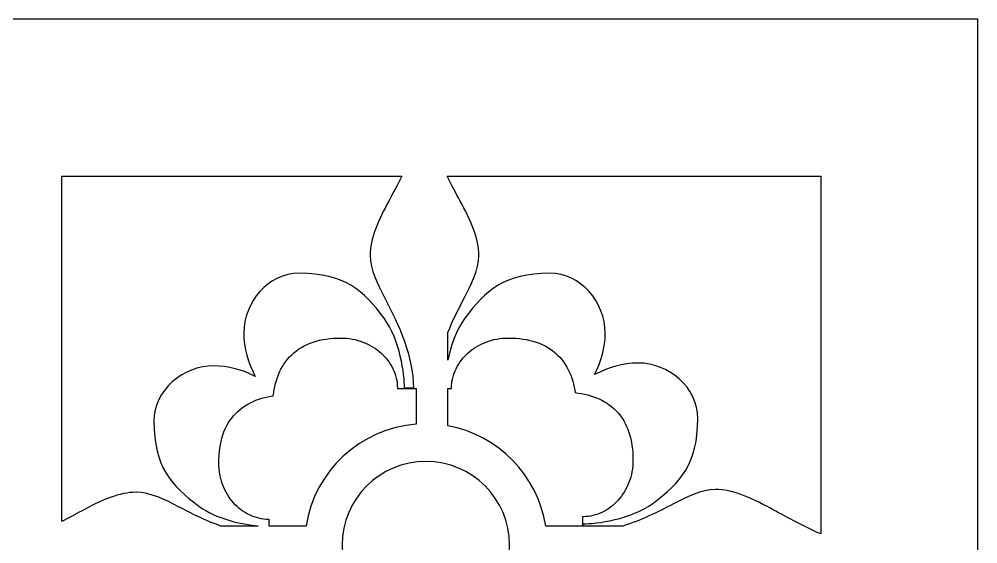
# Model space of a CAD drawing. Header units: centimetres. Extents: x 20.9 to 27, y -2.7 to 9.
# Drawn here: x 25.586 to 27, y 8.227 to 9.001 of the extents above; entities that cross this region are included whole.
import ezdxf

# ---------------------------------------------------------------- set-up
doc = ezdxf.new("R2010")
doc.units = ezdxf.units.CM
doc.header["$MEASUREMENT"] = 0
doc.layers.add('layer 1', color=7, linetype='Continuous')

msp = doc.modelspace()

# ---------------------------------------------------------------- linework, layer by layer
at = {"layer": 'layer 1', "color": 250}
for points, knots in [([(20.93631, -2.70131), (20.93631, -2.70131), (20.93631, 9.00077), (20.93631, 9.00077), (20.93631, 9.00077), (20.93631, 9.00077), (26.99977, 9.00077), (26.99977, 9.00077), (26.99977, 9.00077), (26.99977, 9.00077), (26.99977, -2.70131), (26.99977, -2.70131), (26.99977, -2.70131), (26.99977, -2.70131), (20.93631, -2.70131), (20.93631, -2.70131)], [0, 0, 0, 0, 0.2, 0.2, 0.2, 0.2, 0.4, 0.4, 0.4, 0.4, 0.6, 0.6, 0.6, 0.6, 1, 1, 1, 1]), ([(25.64847, 8.76905), (25.64847, 8.76905), (25.64847, 8.25992), (25.64847, 8.25992), (25.64847, 8.25992), (25.659, 8.26538), (25.66884, 8.27063), (25.67742, 8.27529), (25.67742, 8.27529), (25.70685, 8.29166), (25.73384, 8.3031), (25.75838, 8.3031), (25.75838, 8.3031), (25.77882, 8.3031), (25.80172, 8.29166), (25.82054, 8.28183), (25.82054, 8.28183), (25.83998, 8.27151), (25.86097, 8.26119), (25.88276, 8.2533), (25.88276, 8.2533), (25.88276, 8.2533), (25.93825, 8.2533), (25.93825, 8.2533), (25.93825, 8.2533), (25.91397, 8.25578), (25.87616, 8.26378), (25.85079, 8.28266), (25.85079, 8.28266), (25.8099, 8.31291), (25.78455, 8.34071), (25.78455, 8.40778), (25.78455, 8.40778), (25.78455, 8.45358), (25.82706, 8.48956), (25.87288, 8.48956), (25.87288, 8.48956), (25.8936, 8.48956), (25.915, 8.48353), (25.93395, 8.47397), (25.93395, 8.47397), (25.92359, 8.49358), (25.91697, 8.51603), (25.91697, 8.53774), (25.91697, 8.53774), (25.91697, 8.58355), (25.95294, 8.62606), (25.99874, 8.62606), (25.99874, 8.62606), (26.06582, 8.62606), (26.09361, 8.60072), (26.12387, 8.55982), (26.12387, 8.55982), (26.14759, 8.52794), (26.15413, 8.47641), (26.15413, 8.45678), (26.15413, 8.45678), (26.15413, 8.45678), (26.16722, 8.45678), (26.16722, 8.45678), (26.16722, 8.45678), (26.16722, 8.5034), (26.14595, 8.55001), (26.12469, 8.59008), (26.12469, 8.59008), (26.11487, 8.60889), (26.10343, 8.63179), (26.10343, 8.65224), (26.10343, 8.65224), (26.10343, 8.67678), (26.11487, 8.70376), (26.13124, 8.73319), (26.13124, 8.73319), (26.1369, 8.74363), (26.14343, 8.75591), (26.15016, 8.76905), (26.15016, 8.76905), (26.15016, 8.76905), (25.64847, 8.76905), (25.64847, 8.76905)], [0, 0, 0, 0, 0.047619, 0.047619, 0.047619, 0.047619, 0.0952381, 0.0952381, 0.0952381, 0.0952381, 0.1428571, 0.1428571, 0.1428571, 0.1428571, 0.1904762, 0.1904762, 0.1904762, 0.1904762, 0.2380952, 0.2380952, 0.2380952, 0.2380952, 0.2857143, 0.2857143, 0.2857143, 0.2857143, 0.3333333, 0.3333333, 0.3333333, 0.3333333, 0.3809524, 0.3809524, 0.3809524, 0.3809524, 0.4285714, 0.4285714, 0.4285714, 0.4285714, 0.4761905, 0.4761905, 0.4761905, 0.4761905, 0.5238095, 0.5238095, 0.5238095, 0.5238095, 0.5714286, 0.5714286, 0.5714286, 0.5714286, 0.6190476, 0.6190476, 0.6190476, 0.6190476, 0.6666667, 0.6666667, 0.6666667, 0.6666667, 0.7142857, 0.7142857, 0.7142857, 0.7142857, 0.7619048, 0.7619048, 0.7619048, 0.7619048, 0.8095238, 0.8095238, 0.8095238, 0.8095238, 0.8571429, 0.8571429, 0.8571429, 0.8571429, 0.9047619, 0.9047619, 0.9047619, 0.9047619, 1, 1, 1, 1]), ([(26.21698, 8.76905), (26.22371, 8.75591), (26.23025, 8.74363), (26.23591, 8.73319), (26.23591, 8.73319), (26.25228, 8.70376), (26.26372, 8.67678), (26.26372, 8.65224), (26.26372, 8.65224), (26.26372, 8.63179), (26.25228, 8.60889), (26.24245, 8.59008), (26.24245, 8.59008), (26.23382, 8.57381), (26.22518, 8.55647), (26.21798, 8.53848), (26.21798, 8.53848), (26.21798, 8.53848), (26.21798, 8.49804), (26.21798, 8.49804), (26.21798, 8.49804), (26.2224, 8.51887), (26.23025, 8.54231), (26.24328, 8.55982), (26.24328, 8.55982), (26.27353, 8.60072), (26.30133, 8.62606), (26.3684, 8.62606), (26.3684, 8.62606), (26.4142, 8.62606), (26.45018, 8.58355), (26.45018, 8.53774), (26.45018, 8.53774), (26.45018, 8.51702), (26.44415, 8.49562), (26.43459, 8.47666), (26.43459, 8.47666), (26.4542, 8.48702), (26.47665, 8.49365), (26.49836, 8.49365), (26.49836, 8.49365), (26.54417, 8.49365), (26.58668, 8.45767), (26.58668, 8.41187), (26.58668, 8.41187), (26.58668, 8.3448), (26.56134, 8.317), (26.52044, 8.28675), (26.52044, 8.28675), (26.48856, 8.26303), (26.43703, 8.25648), (26.4174, 8.25648), (26.4174, 8.25648), (26.4174, 8.25648), (26.4174, 8.2533), (26.4174, 8.2533), (26.4174, 8.2533), (26.4174, 8.2533), (26.47638, 8.2533), (26.47638, 8.2533), (26.47638, 8.2533), (26.50248, 8.26149), (26.52767, 8.27371), (26.5507, 8.28593), (26.5507, 8.28593), (26.56951, 8.29575), (26.59241, 8.30719), (26.61286, 8.30719), (26.61286, 8.30719), (26.6374, 8.30719), (26.66438, 8.29575), (26.69381, 8.27938), (26.69381, 8.27938), (26.71402, 8.26841), (26.74117, 8.25417), (26.76804, 8.24157), (26.76804, 8.24157), (26.76804, 8.24157), (26.76804, 8.76905), (26.76804, 8.76905), (26.76804, 8.76905), (26.76804, 8.76905), (26.21698, 8.76905), (26.21698, 8.76905)], [0, 0, 0, 0, 0.0454545, 0.0454545, 0.0454545, 0.0454545, 0.0909091, 0.0909091, 0.0909091, 0.0909091, 0.1363636, 0.1363636, 0.1363636, 0.1363636, 0.1818182, 0.1818182, 0.1818182, 0.1818182, 0.2272727, 0.2272727, 0.2272727, 0.2272727, 0.2727273, 0.2727273, 0.2727273, 0.2727273, 0.3181818, 0.3181818, 0.3181818, 0.3181818, 0.3636364, 0.3636364, 0.3636364, 0.3636364, 0.4090909, 0.4090909, 0.4090909, 0.4090909, 0.4545455, 0.4545455, 0.4545455, 0.4545455, 0.5, 0.5, 0.5, 0.5, 0.5454545, 0.5454545, 0.5454545, 0.5454545, 0.5909091, 0.5909091, 0.5909091, 0.5909091, 0.6363636, 0.6363636, 0.6363636, 0.6363636, 0.6818182, 0.6818182, 0.6818182, 0.6818182, 0.7272727, 0.7272727, 0.7272727, 0.7272727, 0.7727273, 0.7727273, 0.7727273, 0.7727273, 0.8181818, 0.8181818, 0.8181818, 0.8181818, 0.8636364, 0.8636364, 0.8636364, 0.8636364, 0.9090909, 0.9090909, 0.9090909, 0.9090909, 1, 1, 1, 1]), ([(25.95455, 8.2533), (25.95455, 8.2533), (26.0088, 8.2533), (26.0088, 8.2533), (26.0088, 8.2533), (26.02164, 8.3341), (26.08855, 8.39692), (26.17127, 8.40348), (26.17127, 8.40348), (26.17127, 8.40348), (26.17127, 8.45606), (26.17127, 8.45606), (26.17127, 8.45606), (26.17127, 8.45606), (26.14359, 8.45606), (26.14359, 8.45606), (26.14359, 8.45606), (26.14359, 8.45606), (26.14359, 8.45707), (26.14359, 8.45707), (26.14359, 8.45707), (26.14359, 8.45707), (26.14349, 8.46052), (26.14349, 8.46052), (26.14349, 8.46052), (26.14349, 8.46052), (26.14315, 8.46423), (26.14315, 8.46423), (26.14315, 8.46423), (26.14315, 8.46423), (26.1426, 8.46789), (26.1426, 8.46789), (26.1426, 8.46789), (26.1426, 8.46789), (26.14185, 8.47151), (26.14185, 8.47151), (26.14185, 8.47151), (26.14185, 8.47151), (26.14089, 8.47506), (26.14089, 8.47506), (26.14089, 8.47506), (26.14089, 8.47506), (26.13975, 8.47855), (26.13975, 8.47855), (26.13975, 8.47855), (26.13975, 8.47855), (26.13842, 8.48197), (26.13842, 8.48197), (26.13842, 8.48197), (26.13842, 8.48197), (26.13691, 8.48531), (26.13691, 8.48531), (26.13691, 8.48531), (26.13691, 8.48531), (26.13522, 8.48857), (26.13522, 8.48857), (26.13522, 8.48857), (26.13522, 8.48857), (26.13337, 8.49174), (26.13337, 8.49174), (26.13337, 8.49174), (26.13337, 8.49174), (26.13136, 8.49482), (26.13136, 8.49482), (26.13136, 8.49482), (26.13136, 8.49482), (26.1292, 8.49781), (26.1292, 8.49781), (26.1292, 8.49781), (26.1292, 8.49781), (26.12688, 8.50069), (26.12688, 8.50069), (26.12688, 8.50069), (26.12688, 8.50069), (26.12443, 8.50347), (26.12443, 8.50347), (26.12443, 8.50347), (26.12443, 8.50347), (26.12183, 8.50615), (26.12183, 8.50615), (26.12183, 8.50615), (26.12183, 8.50615), (26.11909, 8.50871), (26.11909, 8.50871), (26.11909, 8.50871), (26.11909, 8.50871), (26.11621, 8.51116), (26.11621, 8.51116), (26.11621, 8.51116), (26.11621, 8.51116), (26.11322, 8.51348), (26.11322, 8.51348), (26.11322, 8.51348), (26.11322, 8.51348), (26.1101, 8.51568), (26.1101, 8.51568), (26.1101, 8.51568), (26.1101, 8.51568), (26.10685, 8.51775), (26.10685, 8.51775), (26.10685, 8.51775), (26.10685, 8.51775), (26.10349, 8.51968), (26.10349, 8.51968), (26.10349, 8.51968), (26.10349, 8.51968), (26.10002, 8.52147), (26.10002, 8.52147), (26.10002, 8.52147), (26.10002, 8.52147), (26.09644, 8.52311), (26.09644, 8.52311), (26.09644, 8.52311), (26.09644, 8.52311), (26.09275, 8.52461), (26.09275, 8.52461), (26.09275, 8.52461), (26.09275, 8.52461), (26.08896, 8.52594), (26.08896, 8.52594), (26.08896, 8.52594), (26.08896, 8.52594), (26.08509, 8.52712), (26.08509, 8.52712), (26.08509, 8.52712), (26.08509, 8.52712), (26.08112, 8.52813), (26.08112, 8.52813), (26.08112, 8.52813), (26.08112, 8.52813), (26.07706, 8.52897), (26.07706, 8.52897), (26.07706, 8.52897), (26.07706, 8.52897), (26.07292, 8.52962), (26.07292, 8.52962), (26.07292, 8.52962), (26.07292, 8.52962), (26.06871, 8.5301), (26.06871, 8.5301), (26.06871, 8.5301), (26.06871, 8.5301), (26.06443, 8.53039), (26.06443, 8.53039), (26.06443, 8.53039), (26.06443, 8.53039), (26.06015, 8.53048), (26.06015, 8.53048), (26.06015, 8.53048), (26.06015, 8.53048), (26.05449, 8.53039), (26.05449, 8.53039), (26.05449, 8.53039), (26.05449, 8.53039), (26.04905, 8.53012), (26.04905, 8.53012), (26.04905, 8.53012), (26.04905, 8.53012), (26.04374, 8.52967), (26.04374, 8.52967), (26.04374, 8.52967), (26.04374, 8.52967), (26.03857, 8.52902), (26.03857, 8.52902), (26.03857, 8.52902), (26.03857, 8.52902), (26.03352, 8.52819), (26.03352, 8.52819), (26.03352, 8.52819), (26.03352, 8.52819), (26.02862, 8.52717), (26.02862, 8.52717), (26.02862, 8.52717), (26.02862, 8.52717), (26.02385, 8.52595), (26.02385, 8.52595), (26.02385, 8.52595), (26.02385, 8.52595), (26.01922, 8.52453), (26.01922, 8.52453), (26.01922, 8.52453), (26.01922, 8.52453), (26.01472, 8.52291), (26.01472, 8.52291), (26.01472, 8.52291), (26.01472, 8.52291), (26.01037, 8.52108), (26.01037, 8.52108), (26.01037, 8.52108), (26.01037, 8.52108), (26.00617, 8.51905), (26.00617, 8.51905), (26.00617, 8.51905), (26.00617, 8.51905), (26.00212, 8.51681), (26.00212, 8.51681), (26.00212, 8.51681), (26.00212, 8.51681), (25.99824, 8.51437), (25.99824, 8.51437), (25.99824, 8.51437), (25.99824, 8.51437), (25.99454, 8.51174), (25.99454, 8.51174), (25.99454, 8.51174), (25.99454, 8.51174), (25.99101, 8.50891), (25.99101, 8.50891), (25.99101, 8.50891), (25.99101, 8.50891), (25.98768, 8.5059), (25.98768, 8.5059), (25.98768, 8.5059), (25.98768, 8.5059), (25.98454, 8.50271), (25.98454, 8.50271), (25.98454, 8.50271), (25.98454, 8.50271), (25.98159, 8.49936), (25.98159, 8.49936), (25.98159, 8.49936), (25.98159, 8.49936), (25.97885, 8.49586), (25.97885, 8.49586), (25.97885, 8.49586), (25.97885, 8.49586), (25.97632, 8.49222), (25.97632, 8.49222), (25.97632, 8.49222), (25.97632, 8.49222), (25.97398, 8.48845), (25.97398, 8.48845), (25.97398, 8.48845), (25.97398, 8.48845), (25.97184, 8.48456), (25.97184, 8.48456), (25.97184, 8.48456), (25.97184, 8.48456), (25.9699, 8.48056), (25.9699, 8.48056), (25.9699, 8.48056), (25.9699, 8.48056), (25.96814, 8.47647), (25.96814, 8.47647), (25.96814, 8.47647), (25.96814, 8.47647), (25.96657, 8.47228), (25.96657, 8.47228), (25.96657, 8.47228), (25.96657, 8.47228), (25.96517, 8.468), (25.96517, 8.468), (25.96517, 8.468), (25.96517, 8.468), (25.96394, 8.46364), (25.96394, 8.46364), (25.96394, 8.46364), (25.96394, 8.46364), (25.96287, 8.45921), (25.96287, 8.45921), (25.96287, 8.45921), (25.96287, 8.45921), (25.96196, 8.45469), (25.96196, 8.45469), (25.96196, 8.45469), (25.96196, 8.45469), (25.9612, 8.4501), (25.9612, 8.4501), (25.9612, 8.4501), (25.9612, 8.4501), (25.96057, 8.44544), (25.96057, 8.44544), (25.96057, 8.44544), (25.96057, 8.44544), (25.96056, 8.44531), (25.96056, 8.44531), (25.96056, 8.44531), (25.96056, 8.44531), (25.95705, 8.44475), (25.95705, 8.44475), (25.95705, 8.44475), (25.95705, 8.44475), (25.95248, 8.44387), (25.95248, 8.44387), (25.95248, 8.44387), (25.95248, 8.44387), (25.94798, 8.44283), (25.94798, 8.44283), (25.94798, 8.44283), (25.94798, 8.44283), (25.94357, 8.44163), (25.94357, 8.44163), (25.94357, 8.44163), (25.94357, 8.44163), (25.93924, 8.44026), (25.93924, 8.44026), (25.93924, 8.44026), (25.93924, 8.44026), (25.935, 8.43871), (25.935, 8.43871), (25.935, 8.43871), (25.935, 8.43871), (25.93085, 8.43698), (25.93085, 8.43698), (25.93085, 8.43698), (25.93085, 8.43698), (25.9268, 8.43505), (25.9268, 8.43505), (25.9268, 8.43505), (25.9268, 8.43505), (25.92285, 8.43293), (25.92285, 8.43293), (25.92285, 8.43293), (25.92285, 8.43293), (25.91903, 8.43062), (25.91903, 8.43062), (25.91903, 8.43062), (25.91903, 8.43062), (25.91534, 8.42809), (25.91534, 8.42809), (25.91534, 8.42809), (25.91534, 8.42809), (25.91178, 8.42536), (25.91178, 8.42536), (25.91178, 8.42536), (25.91178, 8.42536), (25.90838, 8.42242), (25.90838, 8.42242), (25.90838, 8.42242), (25.90838, 8.42242), (25.90514, 8.41928), (25.90514, 8.41928), (25.90514, 8.41928), (25.90514, 8.41928), (25.90208, 8.41594), (25.90208, 8.41594), (25.90208, 8.41594), (25.90208, 8.41594), (25.89921, 8.41241), (25.89921, 8.41241), (25.89921, 8.41241), (25.89921, 8.41241), (25.89652, 8.4087), (25.89652, 8.4087), (25.89652, 8.4087), (25.89652, 8.4087), (25.89404, 8.4048), (25.89404, 8.4048), (25.89404, 8.4048), (25.89404, 8.4048), (25.89177, 8.40074), (25.89177, 8.40074), (25.89177, 8.40074), (25.89177, 8.40074), (25.8897, 8.39652), (25.8897, 8.39652), (25.8897, 8.39652), (25.8897, 8.39652), (25.88784, 8.39214), (25.88784, 8.39214), (25.88784, 8.39214), (25.88784, 8.39214), (25.88619, 8.38762), (25.88619, 8.38762), (25.88619, 8.38762), (25.88619, 8.38762), (25.88474, 8.38296), (25.88474, 8.38296), (25.88474, 8.38296), (25.88474, 8.38296), (25.8835, 8.37815), (25.8835, 8.37815), (25.8835, 8.37815), (25.8835, 8.37815), (25.88246, 8.37321), (25.88246, 8.37321), (25.88246, 8.37321), (25.88246, 8.37321), (25.88161, 8.36813), (25.88161, 8.36813), (25.88161, 8.36813), (25.88161, 8.36813), (25.88096, 8.36292), (25.88096, 8.36292), (25.88096, 8.36292), (25.88096, 8.36292), (25.8805, 8.35757), (25.8805, 8.35757), (25.8805, 8.35757), (25.8805, 8.35757), (25.88022, 8.35208), (25.88022, 8.35208), (25.88022, 8.35208), (25.88022, 8.35208), (25.88013, 8.34638), (25.88013, 8.34638), (25.88013, 8.34638), (25.88013, 8.34638), (25.88022, 8.3421), (25.88022, 8.3421), (25.88022, 8.3421), (25.88022, 8.3421), (25.88051, 8.33782), (25.88051, 8.33782), (25.88051, 8.33782), (25.88051, 8.33782), (25.88099, 8.33361), (25.88099, 8.33361), (25.88099, 8.33361), (25.88099, 8.33361), (25.88165, 8.32947), (25.88165, 8.32947), (25.88165, 8.32947), (25.88165, 8.32947), (25.88248, 8.32541), (25.88248, 8.32541), (25.88248, 8.32541), (25.88248, 8.32541), (25.88349, 8.32144), (25.88349, 8.32144), (25.88349, 8.32144), (25.88349, 8.32144), (25.88467, 8.31756), (25.88467, 8.31756), (25.88467, 8.31756), (25.88467, 8.31756), (25.88601, 8.31377), (25.88601, 8.31377), (25.88601, 8.31377), (25.88601, 8.31377), (25.8875, 8.31009), (25.8875, 8.31009), (25.8875, 8.31009), (25.8875, 8.31009), (25.88914, 8.30651), (25.88914, 8.30651), (25.88914, 8.30651), (25.88914, 8.30651), (25.89093, 8.30303), (25.89093, 8.30303), (25.89093, 8.30303), (25.89093, 8.30303), (25.89287, 8.29967), (25.89287, 8.29967), (25.89287, 8.29967), (25.89287, 8.29967), (25.89493, 8.29643), (25.89493, 8.29643), (25.89493, 8.29643), (25.89493, 8.29643), (25.89713, 8.2933), (25.89713, 8.2933), (25.89713, 8.2933), (25.89713, 8.2933), (25.89946, 8.2903), (25.89946, 8.2903), (25.89946, 8.2903), (25.89946, 8.2903), (25.9019, 8.28744), (25.9019, 8.28744), (25.9019, 8.28744), (25.9019, 8.28744), (25.90446, 8.2847), (25.90446, 8.2847), (25.90446, 8.2847), (25.90446, 8.2847), (25.90713, 8.2821), (25.90713, 8.2821), (25.90713, 8.2821), (25.90713, 8.2821), (25.90992, 8.27963), (25.90992, 8.27963), (25.90992, 8.27963), (25.90992, 8.27963), (25.9128, 8.27732), (25.9128, 8.27732), (25.9128, 8.27732), (25.9128, 8.27732), (25.91579, 8.27516), (25.91579, 8.27516), (25.91579, 8.27516), (25.91579, 8.27516), (25.91887, 8.27314), (25.91887, 8.27314), (25.91887, 8.27314), (25.91887, 8.27314), (25.92205, 8.27129), (25.92205, 8.27129), (25.92205, 8.27129), (25.92205, 8.27129), (25.9253, 8.26961), (25.9253, 8.26961), (25.9253, 8.26961), (25.9253, 8.26961), (25.92864, 8.2681), (25.92864, 8.2681), (25.92864, 8.2681), (25.92864, 8.2681), (25.93206, 8.26677), (25.93206, 8.26677), (25.93206, 8.26677), (25.93206, 8.26677), (25.93555, 8.26562), (25.93555, 8.26562), (25.93555, 8.26562), (25.93555, 8.26562), (25.93911, 8.26467), (25.93911, 8.26467), (25.93911, 8.26467), (25.93911, 8.26467), (25.94272, 8.26391), (25.94272, 8.26391), (25.94272, 8.26391), (25.94272, 8.26391), (25.94639, 8.26336), (25.94639, 8.26336), (25.94639, 8.26336), (25.94639, 8.26336), (25.9501, 8.26303), (25.9501, 8.26303), (25.9501, 8.26303), (25.9501, 8.26303), (25.95355, 8.26293), (25.95355, 8.26293), (25.95355, 8.26293), (25.95355, 8.26293), (25.95455, 8.26293), (25.95455, 8.26293), (25.95455, 8.26293), (25.95455, 8.26293), (25.95455, 8.2533), (25.95455, 8.2533)], [0, 0, 0, 0, 0.0074627, 0.0074627, 0.0074627, 0.0074627, 0.0149254, 0.0149254, 0.0149254, 0.0149254, 0.0223881, 0.0223881, 0.0223881, 0.0223881, 0.0298507, 0.0298507, 0.0298507, 0.0298507, 0.0373134, 0.0373134, 0.0373134, 0.0373134, 0.0447761, 0.0447761, 0.0447761, 0.0447761, 0.0522388, 0.0522388, 0.0522388, 0.0522388, 0.0597015, 0.0597015, 0.0597015, 0.0597015, 0.0671642, 0.0671642, 0.0671642, 0.0671642, 0.0746269, 0.0746269, 0.0746269, 0.0746269, 0.0820896, 0.0820896, 0.0820896, 0.0820896, 0.0895522, 0.0895522, 0.0895522, 0.0895522, 0.0970149, 0.0970149, 0.0970149, 0.0970149, 0.1044776, 0.1044776, 0.1044776, 0.1044776, 0.1119403, 0.1119403, 0.1119403, 0.1119403, 0.119403, 0.119403, 0.119403, 0.119403, 0.1268657, 0.1268657, 0.1268657, 0.1268657, 0.1343284, 0.1343284, 0.1343284, 0.1343284, 0.141791, 0.141791, 0.141791, 0.141791, 0.1492537, 0.1492537, 0.1492537, 0.1492537, 0.1567164, 0.1567164, 0.1567164, 0.1567164, 0.1641791, 0.1641791, 0.1641791, 0.1641791, 0.1716418, 0.1716418, 0.1716418, 0.1716418, 0.1791045, 0.1791045, 0.1791045, 0.1791045, 0.1865672, 0.1865672, 0.1865672, 0.1865672, 0.1940299, 0.1940299, 0.1940299, 0.1940299, 0.2014925, 0.2014925, 0.2014925, 0.2014925, 0.2089552, 0.2089552, 0.2089552, 0.2089552, 0.2164179, 0.2164179, 0.2164179, 0.2164179, 0.2238806, 0.2238806, 0.2238806, 0.2238806, 0.2313433, 0.2313433, 0.2313433, 0.2313433, 0.238806, 0.238806, 0.238806, 0.238806, 0.2462687, 0.2462687, 0.2462687, 0.2462687, 0.2537313, 0.2537313, 0.2537313, 0.2537313, 0.261194, 0.261194, 0.261194, 0.261194, 0.2686567, 0.2686567, 0.2686567, 0.2686567, 0.2761194, 0.2761194, 0.2761194, 0.2761194, 0.2835821, 0.2835821, 0.2835821, 0.2835821, 0.2910448, 0.2910448, 0.2910448, 0.2910448, 0.2985075, 0.2985075, 0.2985075, 0.2985075, 0.3059701, 0.3059701, 0.3059701, 0.3059701, 0.3134328, 0.3134328, 0.3134328, 0.3134328, 0.3208955, 0.3208955, 0.3208955, 0.3208955, 0.3283582, 0.3283582, 0.3283582, 0.3283582, 0.3358209, 0.3358209, 0.3358209, 0.3358209, 0.3432836, 0.3432836, 0.3432836, 0.3432836, 0.3507463, 0.3507463, 0.3507463, 0.3507463, 0.358209, 0.358209, 0.358209, 0.358209, 0.3656716, 0.3656716, 0.3656716, 0.3656716, 0.3731343, 0.3731343, 0.3731343, 0.3731343, 0.380597, 0.380597, 0.380597, 0.380597, 0.3880597, 0.3880597, 0.3880597, 0.3880597, 0.3955224, 0.3955224, 0.3955224, 0.3955224, 0.4029851, 0.4029851, 0.4029851, 0.4029851, 0.4104478, 0.4104478, 0.4104478, 0.4104478, 0.4179104, 0.4179104, 0.4179104, 0.4179104, 0.4253731, 0.4253731, 0.4253731, 0.4253731, 0.4328358, 0.4328358, 0.4328358, 0.4328358, 0.4402985, 0.4402985, 0.4402985, 0.4402985, 0.4477612, 0.4477612, 0.4477612, 0.4477612, 0.4552239, 0.4552239, 0.4552239, 0.4552239, 0.4626866, 0.4626866, 0.4626866, 0.4626866, 0.4701493, 0.4701493, 0.4701493, 0.4701493, 0.4776119, 0.4776119, 0.4776119, 0.4776119, 0.4850746, 0.4850746, 0.4850746, 0.4850746, 0.4925373, 0.4925373, 0.4925373, 0.4925373, 0.5, 0.5, 0.5, 0.5, 0.5074627, 0.5074627, 0.5074627, 0.5074627, 0.5149254, 0.5149254, 0.5149254, 0.5149254, 0.5223881, 0.5223881, 0.5223881, 0.5223881, 0.5298507, 0.5298507, 0.5298507, 0.5298507, 0.5373134, 0.5373134, 0.5373134, 0.5373134, 0.5447761, 0.5447761, 0.5447761, 0.5447761, 0.5522388, 0.5522388, 0.5522388, 0.5522388, 0.5597015, 0.5597015, 0.5597015, 0.5597015, 0.5671642, 0.5671642, 0.5671642, 0.5671642, 0.5746269, 0.5746269, 0.5746269, 0.5746269, 0.5820896, 0.5820896, 0.5820896, 0.5820896, 0.5895522, 0.5895522, 0.5895522, 0.5895522, 0.5970149, 0.5970149, 0.5970149, 0.5970149, 0.6044776, 0.6044776, 0.6044776, 0.6044776, 0.6119403, 0.6119403, 0.6119403, 0.6119403, 0.619403, 0.619403, 0.619403, 0.619403, 0.6268657, 0.6268657, 0.6268657, 0.6268657, 0.6343284, 0.6343284, 0.6343284, 0.6343284, 0.641791, 0.641791, 0.641791, 0.641791, 0.6492537, 0.6492537, 0.6492537, 0.6492537, 0.6567164, 0.6567164, 0.6567164, 0.6567164, 0.6641791, 0.6641791, 0.6641791, 0.6641791, 0.6716418, 0.6716418, 0.6716418, 0.6716418, 0.6791045, 0.6791045, 0.6791045, 0.6791045, 0.6865672, 0.6865672, 0.6865672, 0.6865672, 0.6940299, 0.6940299, 0.6940299, 0.6940299, 0.7014925, 0.7014925, 0.7014925, 0.7014925, 0.7089552, 0.7089552, 0.7089552, 0.7089552, 0.7164179, 0.7164179, 0.7164179, 0.7164179, 0.7238806, 0.7238806, 0.7238806, 0.7238806, 0.7313433, 0.7313433, 0.7313433, 0.7313433, 0.738806, 0.738806, 0.738806, 0.738806, 0.7462687, 0.7462687, 0.7462687, 0.7462687, 0.7537313, 0.7537313, 0.7537313, 0.7537313, 0.761194, 0.761194, 0.761194, 0.761194, 0.7686567, 0.7686567, 0.7686567, 0.7686567, 0.7761194, 0.7761194, 0.7761194, 0.7761194, 0.7835821, 0.7835821, 0.7835821, 0.7835821, 0.7910448, 0.7910448, 0.7910448, 0.7910448, 0.7985075, 0.7985075, 0.7985075, 0.7985075, 0.8059701, 0.8059701, 0.8059701, 0.8059701, 0.8134328, 0.8134328, 0.8134328, 0.8134328, 0.8208955, 0.8208955, 0.8208955, 0.8208955, 0.8283582, 0.8283582, 0.8283582, 0.8283582, 0.8358209, 0.8358209, 0.8358209, 0.8358209, 0.8432836, 0.8432836, 0.8432836, 0.8432836, 0.8507463, 0.8507463, 0.8507463, 0.8507463, 0.858209, 0.858209, 0.858209, 0.858209, 0.8656716, 0.8656716, 0.8656716, 0.8656716, 0.8731343, 0.8731343, 0.8731343, 0.8731343, 0.880597, 0.880597, 0.880597, 0.880597, 0.8880597, 0.8880597, 0.8880597, 0.8880597, 0.8955224, 0.8955224, 0.8955224, 0.8955224, 0.9029851, 0.9029851, 0.9029851, 0.9029851, 0.9104478, 0.9104478, 0.9104478, 0.9104478, 0.9179104, 0.9179104, 0.9179104, 0.9179104, 0.9253731, 0.9253731, 0.9253731, 0.9253731, 0.9328358, 0.9328358, 0.9328358, 0.9328358, 0.9402985, 0.9402985, 0.9402985, 0.9402985, 0.9477612, 0.9477612, 0.9477612, 0.9477612, 0.9552239, 0.9552239, 0.9552239, 0.9552239, 0.9626866, 0.9626866, 0.9626866, 0.9626866, 0.9701493, 0.9701493, 0.9701493, 0.9701493, 0.9776119, 0.9776119, 0.9776119, 0.9776119, 0.9850746, 0.9850746, 0.9850746, 0.9850746, 1, 1, 1, 1]), ([(26.21798, 8.45606), (26.21798, 8.45606), (26.21798, 8.40113), (26.21798, 8.40113), (26.21798, 8.40113), (26.29225, 8.38756), (26.35054, 8.32815), (26.36243, 8.2533), (26.36243, 8.2533), (26.36243, 8.2533), (26.41668, 8.2533), (26.41668, 8.2533), (26.41668, 8.2533), (26.41668, 8.2533), (26.41668, 8.26702), (26.41668, 8.26702), (26.41668, 8.26702), (26.41668, 8.26702), (26.41768, 8.26702), (26.41768, 8.26702), (26.41768, 8.26702), (26.41768, 8.26702), (26.42113, 8.26713), (26.42113, 8.26713), (26.42113, 8.26713), (26.42113, 8.26713), (26.42484, 8.26746), (26.42484, 8.26746), (26.42484, 8.26746), (26.42484, 8.26746), (26.42851, 8.26801), (26.42851, 8.26801), (26.42851, 8.26801), (26.42851, 8.26801), (26.43212, 8.26876), (26.43212, 8.26876), (26.43212, 8.26876), (26.43212, 8.26876), (26.43568, 8.26972), (26.43568, 8.26972), (26.43568, 8.26972), (26.43568, 8.26972), (26.43917, 8.27086), (26.43917, 8.27086), (26.43917, 8.27086), (26.43917, 8.27086), (26.44259, 8.2722), (26.44259, 8.2722), (26.44259, 8.2722), (26.44259, 8.2722), (26.44593, 8.27371), (26.44593, 8.27371), (26.44593, 8.27371), (26.44593, 8.27371), (26.44919, 8.27539), (26.44919, 8.27539), (26.44919, 8.27539), (26.44919, 8.27539), (26.45236, 8.27724), (26.45236, 8.27724), (26.45236, 8.27724), (26.45236, 8.27724), (26.45544, 8.27925), (26.45544, 8.27925), (26.45544, 8.27925), (26.45544, 8.27925), (26.45843, 8.28141), (26.45843, 8.28141), (26.45843, 8.28141), (26.45843, 8.28141), (26.46131, 8.28373), (26.46131, 8.28373), (26.46131, 8.28373), (26.46131, 8.28373), (26.46409, 8.28619), (26.46409, 8.28619), (26.46409, 8.28619), (26.46409, 8.28619), (26.46677, 8.28879), (26.46677, 8.28879), (26.46677, 8.28879), (26.46677, 8.28879), (26.46933, 8.29153), (26.46933, 8.29153), (26.46933, 8.29153), (26.46933, 8.29153), (26.47178, 8.2944), (26.47178, 8.2944), (26.47178, 8.2944), (26.47178, 8.2944), (26.4741, 8.29739), (26.4741, 8.29739), (26.4741, 8.29739), (26.4741, 8.29739), (26.4763, 8.30052), (26.4763, 8.30052), (26.4763, 8.30052), (26.4763, 8.30052), (26.47837, 8.30376), (26.47837, 8.30376), (26.47837, 8.30376), (26.47837, 8.30376), (26.4803, 8.30712), (26.4803, 8.30712), (26.4803, 8.30712), (26.4803, 8.30712), (26.48209, 8.31059), (26.48209, 8.31059), (26.48209, 8.31059), (26.48209, 8.31059), (26.48373, 8.31417), (26.48373, 8.31417), (26.48373, 8.31417), (26.48373, 8.31417), (26.48523, 8.31786), (26.48523, 8.31786), (26.48523, 8.31786), (26.48523, 8.31786), (26.48656, 8.32165), (26.48656, 8.32165), (26.48656, 8.32165), (26.48656, 8.32165), (26.48774, 8.32553), (26.48774, 8.32553), (26.48774, 8.32553), (26.48774, 8.32553), (26.48875, 8.3295), (26.48875, 8.3295), (26.48875, 8.3295), (26.48875, 8.3295), (26.48959, 8.33355), (26.48959, 8.33355), (26.48959, 8.33355), (26.48959, 8.33355), (26.49024, 8.33769), (26.49024, 8.33769), (26.49024, 8.33769), (26.49024, 8.33769), (26.49072, 8.3419), (26.49072, 8.3419), (26.49072, 8.3419), (26.49072, 8.3419), (26.49101, 8.34618), (26.49101, 8.34618), (26.49101, 8.34618), (26.49101, 8.34618), (26.4911, 8.35047), (26.4911, 8.35047), (26.4911, 8.35047), (26.4911, 8.35047), (26.49101, 8.35612), (26.49101, 8.35612), (26.49101, 8.35612), (26.49101, 8.35612), (26.49074, 8.36157), (26.49074, 8.36157), (26.49074, 8.36157), (26.49074, 8.36157), (26.49029, 8.36687), (26.49029, 8.36687), (26.49029, 8.36687), (26.49029, 8.36687), (26.48964, 8.37205), (26.48964, 8.37205), (26.48964, 8.37205), (26.48964, 8.37205), (26.48881, 8.37709), (26.48881, 8.37709), (26.48881, 8.37709), (26.48881, 8.37709), (26.48779, 8.38199), (26.48779, 8.38199), (26.48779, 8.38199), (26.48779, 8.38199), (26.48657, 8.38676), (26.48657, 8.38676), (26.48657, 8.38676), (26.48657, 8.38676), (26.48515, 8.3914), (26.48515, 8.3914), (26.48515, 8.3914), (26.48515, 8.3914), (26.48352, 8.39589), (26.48352, 8.39589), (26.48352, 8.39589), (26.48352, 8.39589), (26.4817, 8.40024), (26.4817, 8.40024), (26.4817, 8.40024), (26.4817, 8.40024), (26.47967, 8.40444), (26.47967, 8.40444), (26.47967, 8.40444), (26.47967, 8.40444), (26.47743, 8.40849), (26.47743, 8.40849), (26.47743, 8.40849), (26.47743, 8.40849), (26.47499, 8.41237), (26.47499, 8.41237), (26.47499, 8.41237), (26.47499, 8.41237), (26.47236, 8.41607), (26.47236, 8.41607), (26.47236, 8.41607), (26.47236, 8.41607), (26.46953, 8.4196), (26.46953, 8.4196), (26.46953, 8.4196), (26.46953, 8.4196), (26.46652, 8.42293), (26.46652, 8.42293), (26.46652, 8.42293), (26.46652, 8.42293), (26.46333, 8.42608), (26.46333, 8.42608), (26.46333, 8.42608), (26.46333, 8.42608), (26.45998, 8.42902), (26.45998, 8.42902), (26.45998, 8.42902), (26.45998, 8.42902), (26.45648, 8.43176), (26.45648, 8.43176), (26.45648, 8.43176), (26.45648, 8.43176), (26.45284, 8.4343), (26.45284, 8.4343), (26.45284, 8.4343), (26.45284, 8.4343), (26.44907, 8.43663), (26.44907, 8.43663), (26.44907, 8.43663), (26.44907, 8.43663), (26.44518, 8.43877), (26.44518, 8.43877), (26.44518, 8.43877), (26.44518, 8.43877), (26.44119, 8.44071), (26.44119, 8.44071), (26.44119, 8.44071), (26.44119, 8.44071), (26.43709, 8.44247), (26.43709, 8.44247), (26.43709, 8.44247), (26.43709, 8.44247), (26.4329, 8.44404), (26.4329, 8.44404), (26.4329, 8.44404), (26.4329, 8.44404), (26.42862, 8.44544), (26.42862, 8.44544), (26.42862, 8.44544), (26.42862, 8.44544), (26.42427, 8.44667), (26.42427, 8.44667), (26.42427, 8.44667), (26.42427, 8.44667), (26.41983, 8.44774), (26.41983, 8.44774), (26.41983, 8.44774), (26.41983, 8.44774), (26.41531, 8.44865), (26.41531, 8.44865), (26.41531, 8.44865), (26.41531, 8.44865), (26.41073, 8.44941), (26.41073, 8.44941), (26.41073, 8.44941), (26.41073, 8.44941), (26.40607, 8.45004), (26.40607, 8.45004), (26.40607, 8.45004), (26.40607, 8.45004), (26.40593, 8.45005), (26.40593, 8.45005), (26.40593, 8.45005), (26.40593, 8.45005), (26.40537, 8.45356), (26.40537, 8.45356), (26.40537, 8.45356), (26.40537, 8.45356), (26.40449, 8.45813), (26.40449, 8.45813), (26.40449, 8.45813), (26.40449, 8.45813), (26.40345, 8.46263), (26.40345, 8.46263), (26.40345, 8.46263), (26.40345, 8.46263), (26.40225, 8.46704), (26.40225, 8.46704), (26.40225, 8.46704), (26.40225, 8.46704), (26.40088, 8.47137), (26.40088, 8.47137), (26.40088, 8.47137), (26.40088, 8.47137), (26.39933, 8.47561), (26.39933, 8.47561), (26.39933, 8.47561), (26.39933, 8.47561), (26.39759, 8.47977), (26.39759, 8.47977), (26.39759, 8.47977), (26.39759, 8.47977), (26.39567, 8.48382), (26.39567, 8.48382), (26.39567, 8.48382), (26.39567, 8.48382), (26.39355, 8.48775), (26.39355, 8.48775), (26.39355, 8.48775), (26.39355, 8.48775), (26.39124, 8.49158), (26.39124, 8.49158), (26.39124, 8.49158), (26.39124, 8.49158), (26.38871, 8.49527), (26.38871, 8.49527), (26.38871, 8.49527), (26.38871, 8.49527), (26.38598, 8.49883), (26.38598, 8.49883), (26.38598, 8.49883), (26.38598, 8.49883), (26.38305, 8.50223), (26.38305, 8.50223), (26.38305, 8.50223), (26.38305, 8.50223), (26.3799, 8.50547), (26.3799, 8.50547), (26.3799, 8.50547), (26.3799, 8.50547), (26.37656, 8.50853), (26.37656, 8.50853), (26.37656, 8.50853), (26.37656, 8.50853), (26.37303, 8.51141), (26.37303, 8.51141), (26.37303, 8.51141), (26.37303, 8.51141), (26.36932, 8.51409), (26.36932, 8.51409), (26.36932, 8.51409), (26.36932, 8.51409), (26.36543, 8.51657), (26.36543, 8.51657), (26.36543, 8.51657), (26.36543, 8.51657), (26.36136, 8.51885), (26.36136, 8.51885), (26.36136, 8.51885), (26.36136, 8.51885), (26.35714, 8.52091), (26.35714, 8.52091), (26.35714, 8.52091), (26.35714, 8.52091), (26.35277, 8.52277), (26.35277, 8.52277), (26.35277, 8.52277), (26.35277, 8.52277), (26.34824, 8.52442), (26.34824, 8.52442), (26.34824, 8.52442), (26.34824, 8.52442), (26.34358, 8.52587), (26.34358, 8.52587), (26.34358, 8.52587), (26.34358, 8.52587), (26.33877, 8.52711), (26.33877, 8.52711), (26.33877, 8.52711), (26.33877, 8.52711), (26.33383, 8.52815), (26.33383, 8.52815), (26.33383, 8.52815), (26.33383, 8.52815), (26.32876, 8.529), (26.32876, 8.529), (26.32876, 8.529), (26.32876, 8.529), (26.32354, 8.52965), (26.32354, 8.52965), (26.32354, 8.52965), (26.32354, 8.52965), (26.31819, 8.53012), (26.31819, 8.53012), (26.31819, 8.53012), (26.31819, 8.53012), (26.3127, 8.53039), (26.3127, 8.53039), (26.3127, 8.53039), (26.3127, 8.53039), (26.307, 8.53049), (26.307, 8.53049), (26.307, 8.53049), (26.307, 8.53049), (26.30271, 8.53039), (26.30271, 8.53039), (26.30271, 8.53039), (26.30271, 8.53039), (26.29843, 8.5301), (26.29843, 8.5301), (26.29843, 8.5301), (26.29843, 8.5301), (26.29423, 8.52962), (26.29423, 8.52962), (26.29423, 8.52962), (26.29423, 8.52962), (26.29009, 8.52897), (26.29009, 8.52897), (26.29009, 8.52897), (26.29009, 8.52897), (26.28603, 8.52813), (26.28603, 8.52813), (26.28603, 8.52813), (26.28603, 8.52813), (26.28206, 8.52712), (26.28206, 8.52712), (26.28206, 8.52712), (26.28206, 8.52712), (26.27818, 8.52594), (26.27818, 8.52594), (26.27818, 8.52594), (26.27818, 8.52594), (26.27439, 8.52461), (26.27439, 8.52461), (26.27439, 8.52461), (26.27439, 8.52461), (26.27071, 8.52311), (26.27071, 8.52311), (26.27071, 8.52311), (26.27071, 8.52311), (26.26712, 8.52147), (26.26712, 8.52147), (26.26712, 8.52147), (26.26712, 8.52147), (26.26365, 8.51968), (26.26365, 8.51968), (26.26365, 8.51968), (26.26365, 8.51968), (26.26029, 8.51775), (26.26029, 8.51775), (26.26029, 8.51775), (26.26029, 8.51775), (26.25705, 8.51568), (26.25705, 8.51568), (26.25705, 8.51568), (26.25705, 8.51568), (26.25392, 8.51348), (26.25392, 8.51348), (26.25392, 8.51348), (26.25392, 8.51348), (26.25093, 8.51116), (26.25093, 8.51116), (26.25093, 8.51116), (26.25093, 8.51116), (26.24806, 8.50871), (26.24806, 8.50871), (26.24806, 8.50871), (26.24806, 8.50871), (26.24532, 8.50615), (26.24532, 8.50615), (26.24532, 8.50615), (26.24532, 8.50615), (26.24272, 8.50348), (26.24272, 8.50348), (26.24272, 8.50348), (26.24272, 8.50348), (26.24026, 8.50069), (26.24026, 8.50069), (26.24026, 8.50069), (26.24026, 8.50069), (26.23794, 8.49781), (26.23794, 8.49781), (26.23794, 8.49781), (26.23794, 8.49781), (26.23578, 8.49482), (26.23578, 8.49482), (26.23578, 8.49482), (26.23578, 8.49482), (26.23377, 8.49174), (26.23377, 8.49174), (26.23377, 8.49174), (26.23377, 8.49174), (26.23192, 8.48857), (26.23192, 8.48857), (26.23192, 8.48857), (26.23192, 8.48857), (26.23023, 8.48531), (26.23023, 8.48531), (26.23023, 8.48531), (26.23023, 8.48531), (26.22872, 8.48197), (26.22872, 8.48197), (26.22872, 8.48197), (26.22872, 8.48197), (26.22739, 8.47855), (26.22739, 8.47855), (26.22739, 8.47855), (26.22739, 8.47855), (26.22624, 8.47506), (26.22624, 8.47506), (26.22624, 8.47506), (26.22624, 8.47506), (26.22529, 8.47151), (26.22529, 8.47151), (26.22529, 8.47151), (26.22529, 8.47151), (26.22453, 8.46789), (26.22453, 8.46789), (26.22453, 8.46789), (26.22453, 8.46789), (26.22398, 8.46422), (26.22398, 8.46422), (26.22398, 8.46422), (26.22398, 8.46422), (26.22365, 8.46051), (26.22365, 8.46051), (26.22365, 8.46051), (26.22365, 8.46051), (26.22355, 8.45706), (26.22355, 8.45706), (26.22355, 8.45706), (26.22355, 8.45706), (26.22355, 8.45606), (26.22355, 8.45606), (26.22355, 8.45606), (26.22355, 8.45606), (26.21798, 8.45606), (26.21798, 8.45606)], [0, 0, 0, 0, 0.0074627, 0.0074627, 0.0074627, 0.0074627, 0.0149254, 0.0149254, 0.0149254, 0.0149254, 0.0223881, 0.0223881, 0.0223881, 0.0223881, 0.0298507, 0.0298507, 0.0298507, 0.0298507, 0.0373134, 0.0373134, 0.0373134, 0.0373134, 0.0447761, 0.0447761, 0.0447761, 0.0447761, 0.0522388, 0.0522388, 0.0522388, 0.0522388, 0.0597015, 0.0597015, 0.0597015, 0.0597015, 0.0671642, 0.0671642, 0.0671642, 0.0671642, 0.0746269, 0.0746269, 0.0746269, 0.0746269, 0.0820896, 0.0820896, 0.0820896, 0.0820896, 0.0895522, 0.0895522, 0.0895522, 0.0895522, 0.0970149, 0.0970149, 0.0970149, 0.0970149, 0.1044776, 0.1044776, 0.1044776, 0.1044776, 0.1119403, 0.1119403, 0.1119403, 0.1119403, 0.119403, 0.119403, 0.119403, 0.119403, 0.1268657, 0.1268657, 0.1268657, 0.1268657, 0.1343284, 0.1343284, 0.1343284, 0.1343284, 0.141791, 0.141791, 0.141791, 0.141791, 0.1492537, 0.1492537, 0.1492537, 0.1492537, 0.1567164, 0.1567164, 0.1567164, 0.1567164, 0.1641791, 0.1641791, 0.1641791, 0.1641791, 0.1716418, 0.1716418, 0.1716418, 0.1716418, 0.1791045, 0.1791045, 0.1791045, 0.1791045, 0.1865672, 0.1865672, 0.1865672, 0.1865672, 0.1940299, 0.1940299, 0.1940299, 0.1940299, 0.2014925, 0.2014925, 0.2014925, 0.2014925, 0.2089552, 0.2089552, 0.2089552, 0.2089552, 0.2164179, 0.2164179, 0.2164179, 0.2164179, 0.2238806, 0.2238806, 0.2238806, 0.2238806, 0.2313433, 0.2313433, 0.2313433, 0.2313433, 0.238806, 0.238806, 0.238806, 0.238806, 0.2462687, 0.2462687, 0.2462687, 0.2462687, 0.2537313, 0.2537313, 0.2537313, 0.2537313, 0.261194, 0.261194, 0.261194, 0.261194, 0.2686567, 0.2686567, 0.2686567, 0.2686567, 0.2761194, 0.2761194, 0.2761194, 0.2761194, 0.2835821, 0.2835821, 0.2835821, 0.2835821, 0.2910448, 0.2910448, 0.2910448, 0.2910448, 0.2985075, 0.2985075, 0.2985075, 0.2985075, 0.3059701, 0.3059701, 0.3059701, 0.3059701, 0.3134328, 0.3134328, 0.3134328, 0.3134328, 0.3208955, 0.3208955, 0.3208955, 0.3208955, 0.3283582, 0.3283582, 0.3283582, 0.3283582, 0.3358209, 0.3358209, 0.3358209, 0.3358209, 0.3432836, 0.3432836, 0.3432836, 0.3432836, 0.3507463, 0.3507463, 0.3507463, 0.3507463, 0.358209, 0.358209, 0.358209, 0.358209, 0.3656716, 0.3656716, 0.3656716, 0.3656716, 0.3731343, 0.3731343, 0.3731343, 0.3731343, 0.380597, 0.380597, 0.380597, 0.380597, 0.3880597, 0.3880597, 0.3880597, 0.3880597, 0.3955224, 0.3955224, 0.3955224, 0.3955224, 0.4029851, 0.4029851, 0.4029851, 0.4029851, 0.4104478, 0.4104478, 0.4104478, 0.4104478, 0.4179104, 0.4179104, 0.4179104, 0.4179104, 0.4253731, 0.4253731, 0.4253731, 0.4253731, 0.4328358, 0.4328358, 0.4328358, 0.4328358, 0.4402985, 0.4402985, 0.4402985, 0.4402985, 0.4477612, 0.4477612, 0.4477612, 0.4477612, 0.4552239, 0.4552239, 0.4552239, 0.4552239, 0.4626866, 0.4626866, 0.4626866, 0.4626866, 0.4701493, 0.4701493, 0.4701493, 0.4701493, 0.4776119, 0.4776119, 0.4776119, 0.4776119, 0.4850746, 0.4850746, 0.4850746, 0.4850746, 0.4925373, 0.4925373, 0.4925373, 0.4925373, 0.5, 0.5, 0.5, 0.5, 0.5074627, 0.5074627, 0.5074627, 0.5074627, 0.5149254, 0.5149254, 0.5149254, 0.5149254, 0.5223881, 0.5223881, 0.5223881, 0.5223881, 0.5298507, 0.5298507, 0.5298507, 0.5298507, 0.5373134, 0.5373134, 0.5373134, 0.5373134, 0.5447761, 0.5447761, 0.5447761, 0.5447761, 0.5522388, 0.5522388, 0.5522388, 0.5522388, 0.5597015, 0.5597015, 0.5597015, 0.5597015, 0.5671642, 0.5671642, 0.5671642, 0.5671642, 0.5746269, 0.5746269, 0.5746269, 0.5746269, 0.5820896, 0.5820896, 0.5820896, 0.5820896, 0.5895522, 0.5895522, 0.5895522, 0.5895522, 0.5970149, 0.5970149, 0.5970149, 0.5970149, 0.6044776, 0.6044776, 0.6044776, 0.6044776, 0.6119403, 0.6119403, 0.6119403, 0.6119403, 0.619403, 0.619403, 0.619403, 0.619403, 0.6268657, 0.6268657, 0.6268657, 0.6268657, 0.6343284, 0.6343284, 0.6343284, 0.6343284, 0.641791, 0.641791, 0.641791, 0.641791, 0.6492537, 0.6492537, 0.6492537, 0.6492537, 0.6567164, 0.6567164, 0.6567164, 0.6567164, 0.6641791, 0.6641791, 0.6641791, 0.6641791, 0.6716418, 0.6716418, 0.6716418, 0.6716418, 0.6791045, 0.6791045, 0.6791045, 0.6791045, 0.6865672, 0.6865672, 0.6865672, 0.6865672, 0.6940299, 0.6940299, 0.6940299, 0.6940299, 0.7014925, 0.7014925, 0.7014925, 0.7014925, 0.7089552, 0.7089552, 0.7089552, 0.7089552, 0.7164179, 0.7164179, 0.7164179, 0.7164179, 0.7238806, 0.7238806, 0.7238806, 0.7238806, 0.7313433, 0.7313433, 0.7313433, 0.7313433, 0.738806, 0.738806, 0.738806, 0.738806, 0.7462687, 0.7462687, 0.7462687, 0.7462687, 0.7537313, 0.7537313, 0.7537313, 0.7537313, 0.761194, 0.761194, 0.761194, 0.761194, 0.7686567, 0.7686567, 0.7686567, 0.7686567, 0.7761194, 0.7761194, 0.7761194, 0.7761194, 0.7835821, 0.7835821, 0.7835821, 0.7835821, 0.7910448, 0.7910448, 0.7910448, 0.7910448, 0.7985075, 0.7985075, 0.7985075, 0.7985075, 0.8059701, 0.8059701, 0.8059701, 0.8059701, 0.8134328, 0.8134328, 0.8134328, 0.8134328, 0.8208955, 0.8208955, 0.8208955, 0.8208955, 0.8283582, 0.8283582, 0.8283582, 0.8283582, 0.8358209, 0.8358209, 0.8358209, 0.8358209, 0.8432836, 0.8432836, 0.8432836, 0.8432836, 0.8507463, 0.8507463, 0.8507463, 0.8507463, 0.858209, 0.858209, 0.858209, 0.858209, 0.8656716, 0.8656716, 0.8656716, 0.8656716, 0.8731343, 0.8731343, 0.8731343, 0.8731343, 0.880597, 0.880597, 0.880597, 0.880597, 0.8880597, 0.8880597, 0.8880597, 0.8880597, 0.8955224, 0.8955224, 0.8955224, 0.8955224, 0.9029851, 0.9029851, 0.9029851, 0.9029851, 0.9104478, 0.9104478, 0.9104478, 0.9104478, 0.9179104, 0.9179104, 0.9179104, 0.9179104, 0.9253731, 0.9253731, 0.9253731, 0.9253731, 0.9328358, 0.9328358, 0.9328358, 0.9328358, 0.9402985, 0.9402985, 0.9402985, 0.9402985, 0.9477612, 0.9477612, 0.9477612, 0.9477612, 0.9552239, 0.9552239, 0.9552239, 0.9552239, 0.9626866, 0.9626866, 0.9626866, 0.9626866, 0.9701493, 0.9701493, 0.9701493, 0.9701493, 0.9776119, 0.9776119, 0.9776119, 0.9776119, 0.9850746, 0.9850746, 0.9850746, 0.9850746, 1, 1, 1, 1]), ([(26.06211, 8.225), (26.06211, 8.2932), (26.11742, 8.34851), (26.18562, 8.34851), (26.18562, 8.34851), (26.25382, 8.34851), (26.30913, 8.2932), (26.30913, 8.225), (26.30913, 8.225), (26.30913, 8.1568), (26.25382, 8.10149), (26.18562, 8.10149), (26.18562, 8.10149), (26.11742, 8.10149), (26.06211, 8.1568), (26.06211, 8.225)], [0, 0, 0, 0, 0.2, 0.2, 0.2, 0.2, 0.4, 0.4, 0.4, 0.4, 0.6, 0.6, 0.6, 0.6, 1, 1, 1, 1])]:
    msp.add_open_spline(points, degree=3, knots=knots, dxfattribs=at)

doc.saveas('drawing.dxf')
